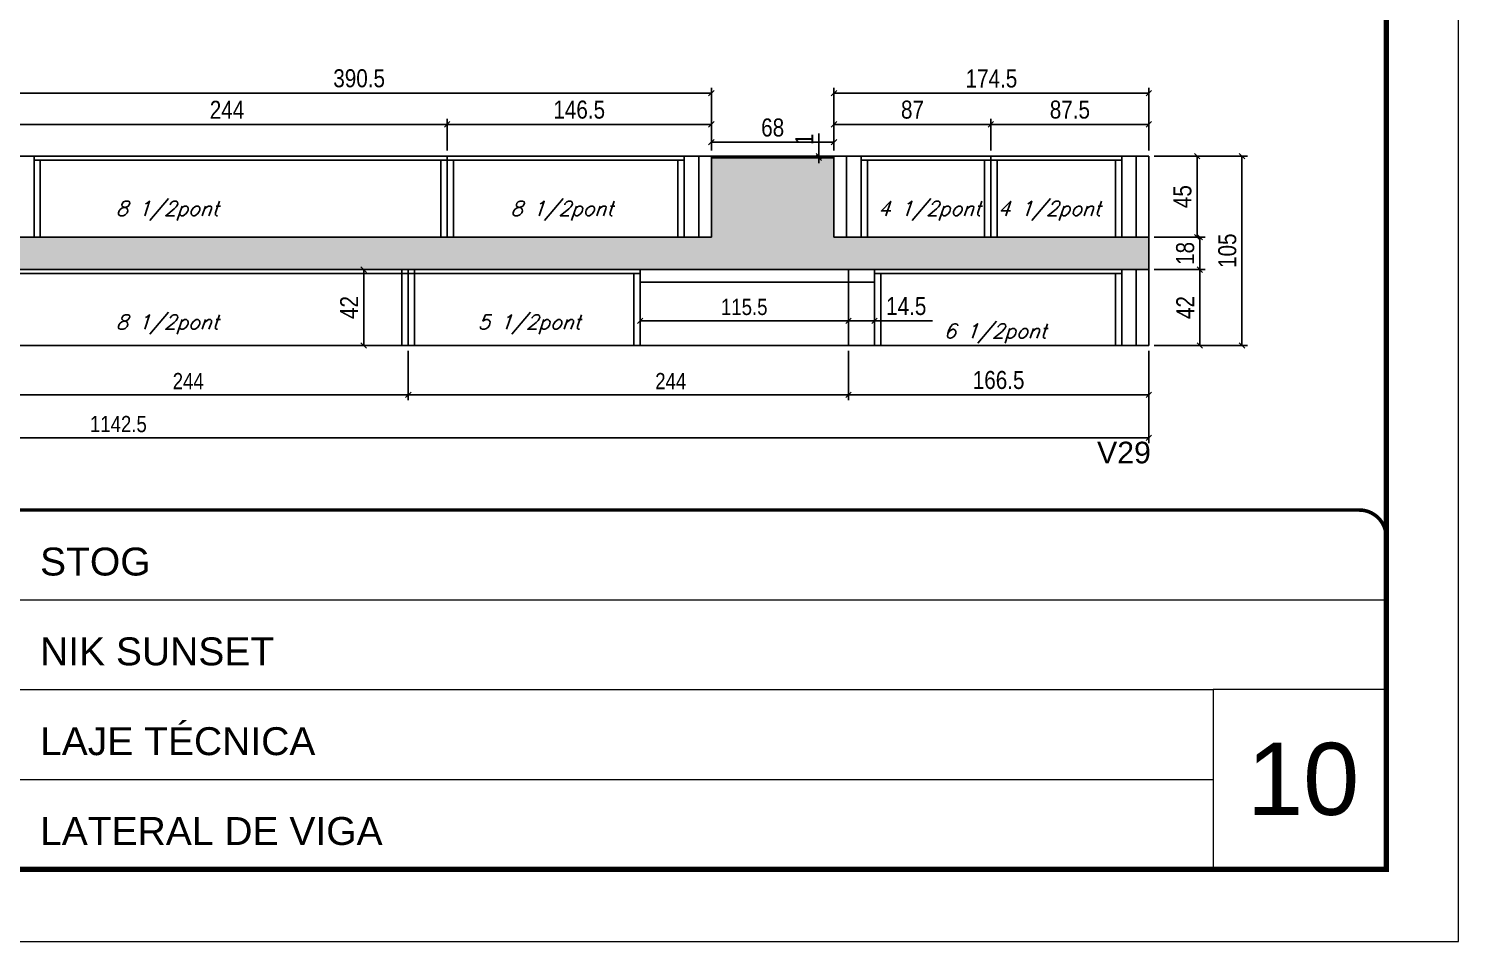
# Model space of a CAD drawing. Extents: x -10448 to -1189, y -11772 to 17235.
# Drawn here: x -8157 to -7365, y 13497 to 14003 of the extents above; entities that cross this region are included whole.
import ezdxf

# ---------------------------------------------------------------- set-up
doc = ezdxf.new("R2010")
doc.units = 0
doc.linetypes.add('CONTINUO', pattern=[0])
doc.linetypes.add('DASHED', pattern=[0.75, 0.5, -0.25])
for name, color, linetype in [('5', 5, 'Continuous'), ('COTA', 241, 'Continuous'), ('Painéis', 200, 'Continuous'), ('SARR_2.2x7', 40, 'Continuous'), ('SARR_3.5x7', 81, 'Continuous'), ('texto', 7, 'Continuous')]:
    doc.layers.add(name, color=color, linetype=linetype)
for name, color, linetype, lineweight in [('CARIMBO', 255, 'Continuous', 9), ('Folhas', 255, 'Continuous', 9), ('SARRAFO DE PRESSAO', 251, 'DASHED', 9)]:
    doc.layers.add(name, color=color, linetype=linetype, lineweight=lineweight)
doc.styles.add('ARIAL', font='arial.ttf')
doc.styles.add('COTA TECNICA', font='techl___.ttf', dxfattribs={"height": 10})
doc.styles.add('COTA TECNICA-50', font='techl___.ttf', dxfattribs={"height": 9})
doc.styles.add('Romans', font='romans.shx')
doc.styles.get("Standard").update_dxf_attribs({"font": 'arial.ttf'})
doc.dimstyles.new('COTA PAINEL-50', dxfattribs={"dimtxt": 9, "dimasz": 3, "dimexe": 3, "dimexo": 3, "dimgap": 3, "dimtad": 1, "dimdec": 1, "dimzin": 12, "dimdsep": 46, "dimtxsty": 'COTA TECNICA-50', "dimblk1": 'OBLIQUE', "dimblk2": 'OBLIQUE', "dimsah": 1, "dimcen": 0.9, "dimclrd": 4, "dimclre": 4, "dimclrt": 240, "dimadec": 1, "dimazin": 3, "dimtfac": 1, "dimtdec": 1, "dimtmove": 0, "dimatfit": 3, "dimfxl": 1, "dimtolj": 1, "dimtzin": 12, "dimarcsym": 0})
doc.dimstyles.new('PAINEL', dxfattribs={"dimtxt": 10, "dimasz": 3, "dimexe": 3, "dimexo": 3, "dimgap": 3, "dimtad": 1, "dimdec": 1, "dimzin": 12, "dimdsep": 46, "dimtxsty": 'COTA TECNICA', "dimblk1": 'OBLIQUE', "dimblk2": 'OBLIQUE', "dimsah": 1, "dimcen": 0.9, "dimclrd": 4, "dimclre": 4, "dimclrt": 240, "dimadec": 1, "dimazin": 3, "dimtfac": 1, "dimtdec": 1, "dimtmove": 0, "dimatfit": 3, "dimfxl": 1, "dimtolj": 1, "dimtzin": 12, "dimarcsym": 0})

# ---------------------------------------------------------------- blocks, each defined once
blk = doc.blocks.new('9999999999')
at = {"color": 30, "linetype": 'CONTINUO'}
for p, q in [((98564.56, 34379.64), (99583.98, 34379.64)), ((98564.56, 34329.83), (99487.98, 34329.83)), ((99583.98, 34329.83), (99487.98, 34329.83)), ((99487.98, 34329.83), (99487.98, 34230.21)), ((98564.56, 34280.02), (99487.98, 34280.02))]:
    blk.add_line(p, q, dxfattribs=at)
at = {"color": 30, "linetype": 'CONTINUO', "const_width": 2}
blk.add_lwpolyline([(99583.98, 34230.21), (99583.98, 34414.45, 0.414214), (99568.98, 34429.45), (98228.98, 34429.45, 0.414214), (98213.98, 34414.45), (98213.98, 34245.21, 0.414214), (98228.98, 34230.21), (99583.98, 34230.21)], format="xyb", dxfattribs=at)
at = {"layer": 'Folhas'}
blk.add_lwpolyline([(98138.98, 34190.21), (99623.98, 34190.21), (99623.98, 35240.21), (98138.98, 35240.21)], close=True, dxfattribs=at)
at = {"layer": 'Folhas', "color": 30, "const_width": 3}
blk.add_lwpolyline([(98213.98, 34230.21), (99583.98, 34230.21), (99583.98, 35200.21), (98213.98, 35200.21)], close=True, dxfattribs=at)
at = {"color": 7, "linetype": 'Continuous', "ltscale": 5, "style": 'ARIAL'}
for s, height, p in [('STOG', 15.483, (98837.68, 34393.13)), ('NIK SUNSET', 15.483, (98837.68, 34343.32)), ('LAJE TÉCNICA', 15.4829, (98837.68, 34293.51)), ('LATERAL DE VIGA', 15.4829, (98837.68, 34243.7))]:
    blk.add_text(s, height=height, dxfattribs=at).set_placement(p)
blk = doc.blocks.new('_Oblique')
at = {"color": 0, "linetype": 'ByBlock', "lineweight": -2}
blk.add_line((-0.5, -0.5), (0.5, 0.5), dxfattribs=at)
blk = doc.blocks.new('*D173')
at = {"layer": 'COTA', "color": 4, "linetype": 'ByBlock', "lineweight": -2, "transparency": 16777216}
for p, q in [((-7533.4, 13869.62), (-7505.13, 13869.62)), ((-7508.13, 13869.62), (-7508.13, 13827.62)), ((-7533.4, 13827.62), (-7505.13, 13827.62))]:
    blk.add_line(p, q, dxfattribs=at)
at = {"layer": 'Defpoints', "color": 0, "linetype": 'ByBlock', "transparency": 16777216}
for p in [(-7536.4, 13869.62), (-7536.4, 13827.62), (-7508.13, 13827.62)]:
    blk.add_point(p, dxfattribs=at)
at = {"layer": 'COTA', "color": 4, "linetype": 'ByBlock', "lineweight": -2, "transparency": 16777216, "xscale": 3, "yscale": 3, "zscale": 3}
for p, rotation in [((-7508.13, 13869.62), 90), ((-7508.13, 13827.62), 270)]:
    blk.add_blockref('_Oblique', p, dxfattribs=dict(at, rotation=rotation))
at = {"layer": 'COTA', "color": 240, "linetype": 'ByBlock', "transparency": 16777216, "insert": (-7516.2, 13848.62), "char_height": 10, "attachment_point": 5, "rotation": 90, "style": 'COTA TECNICA'}
blk.add_mtext('\\A1;42', dxfattribs=at)
blk = doc.blocks.new('*D174')
at = {"layer": 'COTA', "color": 4, "linetype": 'ByBlock', "lineweight": -2, "transparency": 16777216}
for p, q in [((-7533.4, 13887.62), (-7505.13, 13887.62)), ((-7508.13, 13869.62), (-7508.13, 13887.62)), ((-7533.4, 13869.62), (-7505.13, 13869.62))]:
    blk.add_line(p, q, dxfattribs=at)
at = {"layer": 'Defpoints', "color": 0, "linetype": 'ByBlock', "transparency": 16777216}
for p in [(-7536.4, 13887.62), (-7508.13, 13887.62), (-7536.4, 13869.62)]:
    blk.add_point(p, dxfattribs=at)
at = {"layer": 'COTA', "color": 4, "linetype": 'ByBlock', "lineweight": -2, "transparency": 16777216, "xscale": 3, "yscale": 3, "zscale": 3}
for p, rotation in [((-7508.13, 13887.62), 90), ((-7508.13, 13869.62), 270)]:
    blk.add_blockref('_Oblique', p, dxfattribs=dict(at, rotation=rotation))
at = {"layer": 'COTA', "color": 240, "linetype": 'ByBlock', "transparency": 16777216, "insert": (-7516.22, 13878.62), "char_height": 10, "attachment_point": 5, "rotation": 90, "style": 'COTA TECNICA'}
blk.add_mtext('\\A1;18', dxfattribs=at)
blk = doc.blocks.new('*D175')
at = {"layer": 'COTA', "color": 4, "linetype": 'ByBlock', "lineweight": -2, "transparency": 16777216}
for p, q in [((-7533.4, 13932.62), (-7481.76, 13932.62)), ((-7484.76, 13932.62), (-7484.76, 13827.62)), ((-7533.4, 13827.62), (-7481.76, 13827.62))]:
    blk.add_line(p, q, dxfattribs=at)
at = {"layer": 'Defpoints', "color": 0, "linetype": 'ByBlock', "transparency": 16777216}
for p in [(-7536.4, 13932.62), (-7536.4, 13827.62), (-7484.76, 13827.62)]:
    blk.add_point(p, dxfattribs=at)
at = {"layer": 'COTA', "color": 4, "linetype": 'ByBlock', "lineweight": -2, "transparency": 16777216, "xscale": 3, "yscale": 3, "zscale": 3}
for p, rotation in [((-7484.76, 13932.62), 90), ((-7484.76, 13827.62), 270)]:
    blk.add_blockref('_Oblique', p, dxfattribs=dict(at, rotation=rotation))
at = {"layer": 'COTA', "color": 240, "linetype": 'ByBlock', "transparency": 16777216, "insert": (-7492.87, 13880.12), "char_height": 10, "attachment_point": 5, "rotation": 90, "style": 'COTA TECNICA'}
blk.add_mtext('\\A1;105', dxfattribs=at)
blk = doc.blocks.new('*D176')
at = {"layer": 'COTA', "color": 4, "linetype": 'ByBlock', "lineweight": -2, "transparency": 16777216}
for p, q in [((-8190.94, 13824.62), (-8190.94, 13797.26)), ((-7946.94, 13824.62), (-7946.94, 13797.26)), ((-7946.94, 13800.26), (-8190.94, 13800.26))]:
    blk.add_line(p, q, dxfattribs=at)
at = {"layer": 'Defpoints', "color": 0, "linetype": 'ByBlock', "transparency": 16777216}
for p in [(-8190.94, 13827.62), (-7946.94, 13827.62), (-8190.94, 13800.26)]:
    blk.add_point(p, dxfattribs=at)
at = {"layer": 'COTA', "color": 4, "linetype": 'ByBlock', "lineweight": -2, "transparency": 16777216, "xscale": 3, "yscale": 3, "zscale": 3, "rotation": 180}
blk.add_blockref('_Oblique', (-8190.94, 13800.26), dxfattribs=at)
at = {"layer": 'COTA', "color": 4, "linetype": 'ByBlock', "lineweight": -2, "transparency": 16777216, "xscale": 3, "yscale": 3, "zscale": 3}
blk.add_blockref('_Oblique', (-7946.94, 13800.26), dxfattribs=at)
at = {"layer": 'COTA', "color": 240, "linetype": 'ByBlock', "transparency": 16777216, "insert": (-8068.94, 13807.82), "char_height": 9, "attachment_point": 5, "style": 'COTA TECNICA-50'}
blk.add_mtext('\\A1;244', dxfattribs=at)
blk = doc.blocks.new('*D177')
at = {"layer": 'COTA', "color": 4, "linetype": 'ByBlock', "lineweight": -2, "transparency": 16777216}
for p, q in [((-7946.94, 13824.62), (-7946.94, 13797.26)), ((-7702.94, 13824.62), (-7702.94, 13797.26)), ((-7946.94, 13800.26), (-7702.94, 13800.26))]:
    blk.add_line(p, q, dxfattribs=at)
at = {"layer": 'Defpoints', "color": 0, "linetype": 'ByBlock', "transparency": 16777216}
for p in [(-7946.94, 13827.62), (-7702.94, 13827.62), (-7702.94, 13800.26)]:
    blk.add_point(p, dxfattribs=at)
at = {"layer": 'COTA', "color": 4, "linetype": 'ByBlock', "lineweight": -2, "transparency": 16777216, "xscale": 3, "yscale": 3, "zscale": 3, "rotation": 180}
blk.add_blockref('_Oblique', (-7946.94, 13800.26), dxfattribs=at)
at = {"layer": 'COTA', "color": 4, "linetype": 'ByBlock', "lineweight": -2, "transparency": 16777216, "xscale": 3, "yscale": 3, "zscale": 3}
blk.add_blockref('_Oblique', (-7702.94, 13800.26), dxfattribs=at)
at = {"layer": 'COTA', "color": 240, "linetype": 'ByBlock', "transparency": 16777216, "insert": (-7801.44, 13807.82), "char_height": 9, "attachment_point": 5, "style": 'COTA TECNICA-50'}
blk.add_mtext('\\A1;244', dxfattribs=at)
blk = doc.blocks.new('*D184')
at = {"layer": 'COTA', "color": 4, "linetype": 'ByBlock', "lineweight": -2, "transparency": 16777216}
for p, q in [((-7536.4, 13824.62), (-7536.4, 13773.33)), ((-8678.94, 13820.62), (-8678.94, 13773.33)), ((-7536.4, 13776.33), (-8678.94, 13776.33))]:
    blk.add_line(p, q, dxfattribs=at)
at = {"layer": 'Defpoints', "color": 0, "linetype": 'ByBlock', "transparency": 16777216}
for p in [(-7536.4, 13827.62), (-8678.94, 13823.62), (-8678.94, 13776.33)]:
    blk.add_point(p, dxfattribs=at)
at = {"layer": 'COTA', "color": 4, "linetype": 'ByBlock', "lineweight": -2, "transparency": 16777216, "xscale": 3, "yscale": 3, "zscale": 3, "rotation": 180}
blk.add_blockref('_Oblique', (-8678.94, 13776.33), dxfattribs=at)
at = {"layer": 'COTA', "color": 4, "linetype": 'ByBlock', "lineweight": -2, "transparency": 16777216, "xscale": 3, "yscale": 3, "zscale": 3}
blk.add_blockref('_Oblique', (-7536.4, 13776.33), dxfattribs=at)
at = {"layer": 'COTA', "color": 240, "linetype": 'ByBlock', "transparency": 16777216, "insert": (-8107.67, 13783.93), "char_height": 9, "attachment_point": 5, "style": 'COTA TECNICA-50'}
blk.add_mtext('\\A1;1142.5', dxfattribs=at)
blk = doc.blocks.new('*D197')
at = {"layer": 'COTA', "color": 4, "linetype": 'ByBlock', "lineweight": -2, "transparency": 16777216}
for p, q in [((-7818.44, 13843.62), (-7818.44, 13838.3)), ((-7702.94, 13841.3), (-7818.44, 13841.3)), ((-7702.94, 13845.62), (-7702.94, 13838.3))]:
    blk.add_line(p, q, dxfattribs=at)
at = {"layer": 'Defpoints', "color": 0, "linetype": 'ByBlock', "transparency": 16777216}
for p in [(-7702.94, 13848.62), (-7818.44, 13846.62), (-7818.44, 13841.3)]:
    blk.add_point(p, dxfattribs=at)
at = {"layer": 'COTA', "color": 4, "linetype": 'ByBlock', "lineweight": -2, "transparency": 16777216, "xscale": 3, "yscale": 3, "zscale": 3, "rotation": 180}
blk.add_blockref('_Oblique', (-7818.44, 13841.3), dxfattribs=at)
at = {"layer": 'COTA', "color": 4, "linetype": 'ByBlock', "lineweight": -2, "transparency": 16777216, "xscale": 3, "yscale": 3, "zscale": 3}
blk.add_blockref('_Oblique', (-7702.94, 13841.3), dxfattribs=at)
at = {"layer": 'COTA', "color": 240, "linetype": 'ByBlock', "transparency": 16777216, "insert": (-7760.69, 13848.9), "char_height": 9, "attachment_point": 5, "style": 'COTA TECNICA-50'}
blk.add_mtext('\\A1;115.5', dxfattribs=at)
blk = doc.blocks.new('*D205')
at = {"layer": 'COTA', "color": 4, "lineweight": -2, "transparency": 16777216}
for p, q in [((-7533.4, 13932.62), (-7506.63, 13932.62)), ((-7509.63, 13887.62), (-7509.63, 13932.62)), ((-7533.4, 13887.62), (-7506.63, 13887.62))]:
    blk.add_line(p, q, dxfattribs=at)
at = {"layer": 'Defpoints', "color": 0, "transparency": 16777216}
for p in [(-7536.4, 13932.62), (-7509.63, 13932.62), (-7536.4, 13887.62)]:
    blk.add_point(p, dxfattribs=at)
at = {"layer": 'COTA', "color": 4, "lineweight": -2, "transparency": 16777216, "xscale": 3, "yscale": 3, "zscale": 3}
for p, rotation in [((-7509.63, 13932.62), 90), ((-7509.63, 13887.62), 270)]:
    blk.add_blockref('_Oblique', p, dxfattribs=dict(at, rotation=rotation))
at = {"layer": 'COTA', "color": 240, "transparency": 16777216, "insert": (-7517.73, 13910.12), "char_height": 10, "attachment_point": 5, "rotation": 90, "style": 'COTA TECNICA'}
blk.add_mtext('\\A1;45', dxfattribs=at)
blk = doc.blocks.new('*D201')
at = {"layer": 'COTA', "color": 4, "lineweight": -2, "transparency": 16777216}
for p, q in [((-7949.94, 13869.62), (-7974.67, 13869.62)), ((-7971.67, 13869.62), (-7971.67, 13827.62)), ((-7949.94, 13827.62), (-7974.67, 13827.62))]:
    blk.add_line(p, q, dxfattribs=at)
at = {"layer": 'Defpoints', "color": 0, "transparency": 16777216}
for p in [(-7946.94, 13869.62), (-7971.67, 13827.62), (-7946.94, 13827.62)]:
    blk.add_point(p, dxfattribs=at)
at = {"layer": 'COTA', "color": 4, "lineweight": -2, "transparency": 16777216, "xscale": 3, "yscale": 3, "zscale": 3}
for p, rotation in [((-7971.67, 13869.62), 90), ((-7971.67, 13827.62), 270)]:
    blk.add_blockref('_Oblique', p, dxfattribs=dict(at, rotation=rotation))
at = {"layer": 'COTA', "color": 240, "transparency": 16777216, "insert": (-7979.74, 13848.62), "char_height": 10, "attachment_point": 5, "rotation": 90, "style": 'COTA TECNICA'}
blk.add_mtext('\\A1;42', dxfattribs=at)
blk = doc.blocks.new('*D202')
at = {"layer": 'COTA', "color": 4, "lineweight": -2, "transparency": 16777216}
for p, q in [((-7710.94, 13935.62), (-7710.94, 13953.2)), ((-7623.94, 13935.62), (-7623.94, 13953.2)), ((-7623.94, 13950.2), (-7710.94, 13950.2))]:
    blk.add_line(p, q, dxfattribs=at)
at = {"layer": 'Defpoints', "color": 0, "transparency": 16777216}
for p in [(-7710.94, 13950.2), (-7710.94, 13932.62), (-7623.94, 13932.62)]:
    blk.add_point(p, dxfattribs=at)
at = {"layer": 'COTA', "color": 4, "lineweight": -2, "transparency": 16777216, "xscale": 3, "yscale": 3, "zscale": 3, "rotation": 180}
blk.add_blockref('_Oblique', (-7710.94, 13950.2), dxfattribs=at)
at = {"layer": 'COTA', "color": 4, "lineweight": -2, "transparency": 16777216, "xscale": 3, "yscale": 3, "zscale": 3}
blk.add_blockref('_Oblique', (-7623.94, 13950.2), dxfattribs=at)
at = {"layer": 'COTA', "color": 240, "transparency": 16777216, "insert": (-7667.44, 13958.3), "char_height": 10, "attachment_point": 5, "style": 'COTA TECNICA'}
blk.add_mtext('\\A1;87', dxfattribs=at)
blk = doc.blocks.new('*D207')
at = {"layer": 'COTA', "color": 4, "lineweight": -2, "transparency": 16777216}
for p, q in [((-7925.44, 13935.62), (-7925.44, 13953.2)), ((-7778.94, 13935.62), (-7778.94, 13953.2)), ((-7778.94, 13950.2), (-7925.44, 13950.2))]:
    blk.add_line(p, q, dxfattribs=at)
at = {"layer": 'Defpoints', "color": 0, "transparency": 16777216}
for p in [(-7925.44, 13950.2), (-7925.44, 13932.62), (-7778.94, 13932.62)]:
    blk.add_point(p, dxfattribs=at)
at = {"layer": 'COTA', "color": 4, "lineweight": -2, "transparency": 16777216, "xscale": 3, "yscale": 3, "zscale": 3, "rotation": 180}
blk.add_blockref('_Oblique', (-7925.44, 13950.2), dxfattribs=at)
at = {"layer": 'COTA', "color": 4, "lineweight": -2, "transparency": 16777216, "xscale": 3, "yscale": 3, "zscale": 3}
blk.add_blockref('_Oblique', (-7778.94, 13950.2), dxfattribs=at)
at = {"layer": 'COTA', "color": 240, "transparency": 16777216, "insert": (-7852.19, 13958.31), "char_height": 10, "attachment_point": 5, "style": 'COTA TECNICA'}
blk.add_mtext('\\A1;146.5', dxfattribs=at)
blk = doc.blocks.new('*D208')
at = {"layer": 'COTA', "color": 4, "lineweight": -2, "transparency": 16777216}
for p, q in [((-8169.44, 13935.62), (-8169.44, 13953.2)), ((-7925.44, 13935.62), (-7925.44, 13953.2)), ((-7925.44, 13950.2), (-8169.44, 13950.2))]:
    blk.add_line(p, q, dxfattribs=at)
at = {"layer": 'Defpoints', "color": 0, "transparency": 16777216}
for p in [(-8169.44, 13950.2), (-8169.44, 13932.62), (-7925.44, 13932.62)]:
    blk.add_point(p, dxfattribs=at)
at = {"layer": 'COTA', "color": 4, "lineweight": -2, "transparency": 16777216, "xscale": 3, "yscale": 3, "zscale": 3, "rotation": 180}
blk.add_blockref('_Oblique', (-8169.44, 13950.2), dxfattribs=at)
at = {"layer": 'COTA', "color": 4, "lineweight": -2, "transparency": 16777216, "xscale": 3, "yscale": 3, "zscale": 3}
blk.add_blockref('_Oblique', (-7925.44, 13950.2), dxfattribs=at)
at = {"layer": 'COTA', "color": 240, "transparency": 16777216, "insert": (-8047.44, 13958.27), "char_height": 10, "attachment_point": 5, "style": 'COTA TECNICA'}
blk.add_mtext('\\A1;244', dxfattribs=at)
blk = doc.blocks.new('*D211')
at = {"layer": 'COTA', "color": 4, "lineweight": -2, "transparency": 16777216}
for p, q in [((-7702.94, 13859.62), (-7702.94, 13838.3)), ((-7688.44, 13859.62), (-7688.44, 13838.3)), ((-7702.94, 13841.3), (-7688.44, 13841.3)), ((-7688.44, 13841.3), (-7656.34, 13841.3))]:
    blk.add_line(p, q, dxfattribs=at)
at = {"layer": 'Defpoints', "color": 0, "transparency": 16777216}
for p in [(-7702.94, 13862.62), (-7688.44, 13862.62), (-7688.44, 13841.3)]:
    blk.add_point(p, dxfattribs=at)
at = {"layer": 'COTA', "color": 4, "lineweight": -2, "transparency": 16777216, "xscale": 3, "yscale": 3, "zscale": 3, "rotation": 180}
blk.add_blockref('_Oblique', (-7702.94, 13841.3), dxfattribs=at)
at = {"layer": 'COTA', "color": 4, "lineweight": -2, "transparency": 16777216, "xscale": 3, "yscale": 3, "zscale": 3}
blk.add_blockref('_Oblique', (-7688.44, 13841.3), dxfattribs=at)
at = {"layer": 'COTA', "color": 240, "transparency": 16777216, "insert": (-7670.89, 13849.41), "char_height": 10, "attachment_point": 5, "style": 'COTA TECNICA'}
blk.add_mtext('\\A1;14.5', dxfattribs=at)
blk = doc.blocks.new('*D212')
at = {"layer": 'COTA', "color": 4, "lineweight": -2, "transparency": 16777216}
for p, q in [((-7702.94, 13824.62), (-7702.94, 13797.26)), ((-7536.4, 13824.62), (-7536.4, 13797.26)), ((-7702.94, 13800.26), (-7536.4, 13800.26))]:
    blk.add_line(p, q, dxfattribs=at)
at = {"layer": 'Defpoints', "color": 0, "transparency": 16777216}
for p in [(-7702.94, 13827.62), (-7536.4, 13827.62), (-7536.4, 13800.26)]:
    blk.add_point(p, dxfattribs=at)
at = {"layer": 'COTA', "color": 4, "lineweight": -2, "transparency": 16777216, "xscale": 3, "yscale": 3, "zscale": 3, "rotation": 180}
blk.add_blockref('_Oblique', (-7702.94, 13800.26), dxfattribs=at)
at = {"layer": 'COTA', "color": 4, "lineweight": -2, "transparency": 16777216, "xscale": 3, "yscale": 3, "zscale": 3}
blk.add_blockref('_Oblique', (-7536.4, 13800.26), dxfattribs=at)
at = {"layer": 'COTA', "color": 240, "transparency": 16777216, "insert": (-7619.67, 13808.37), "char_height": 10, "attachment_point": 5, "style": 'COTA TECNICA'}
blk.add_mtext('\\A1;166.5', dxfattribs=at)
blk = doc.blocks.new('*D220')
at = {"layer": 'COTA', "color": 4, "lineweight": -2, "transparency": 16777216}
for p, q in [((-8169.44, 13935.62), (-8169.44, 13970.44)), ((-8169.44, 13967.44), (-7778.94, 13967.44)), ((-7778.94, 13935.62), (-7778.94, 13970.44))]:
    blk.add_line(p, q, dxfattribs=at)
at = {"layer": 'Defpoints', "color": 0, "transparency": 16777216}
for p in [(-7778.94, 13967.44), (-8169.44, 13932.62), (-7778.94, 13932.62)]:
    blk.add_point(p, dxfattribs=at)
at = {"layer": 'COTA', "color": 4, "lineweight": -2, "transparency": 16777216, "xscale": 3, "yscale": 3, "zscale": 3, "rotation": 180}
blk.add_blockref('_Oblique', (-8169.44, 13967.44), dxfattribs=at)
at = {"layer": 'COTA', "color": 4, "lineweight": -2, "transparency": 16777216, "xscale": 3, "yscale": 3, "zscale": 3}
blk.add_blockref('_Oblique', (-7778.94, 13967.44), dxfattribs=at)
at = {"layer": 'COTA', "color": 240, "transparency": 16777216, "insert": (-7974.19, 13975.69), "char_height": 10, "attachment_point": 5, "style": 'COTA TECNICA'}
blk.add_mtext('\\A1;390.5', dxfattribs=at)
blk = doc.blocks.new('*D221')
at = {"layer": 'COTA', "color": 4, "lineweight": -2, "transparency": 16777216}
for p, q in [((-7710.94, 13935.62), (-7710.94, 13970.44)), ((-7710.94, 13967.44), (-7536.4, 13967.44)), ((-7536.4, 13935.62), (-7536.4, 13970.44))]:
    blk.add_line(p, q, dxfattribs=at)
at = {"layer": 'Defpoints', "color": 0, "transparency": 16777216}
for p in [(-7536.4, 13967.44), (-7710.94, 13932.62), (-7536.4, 13932.62)]:
    blk.add_point(p, dxfattribs=at)
at = {"layer": 'COTA', "color": 4, "lineweight": -2, "transparency": 16777216, "xscale": 3, "yscale": 3, "zscale": 3, "rotation": 180}
blk.add_blockref('_Oblique', (-7710.94, 13967.44), dxfattribs=at)
at = {"layer": 'COTA', "color": 4, "lineweight": -2, "transparency": 16777216, "xscale": 3, "yscale": 3, "zscale": 3}
blk.add_blockref('_Oblique', (-7536.4, 13967.44), dxfattribs=at)
at = {"layer": 'COTA', "color": 240, "transparency": 16777216, "insert": (-7623.67, 13975.55), "char_height": 10, "attachment_point": 5, "style": 'COTA TECNICA'}
blk.add_mtext('\\A1;174.5', dxfattribs=at)
blk = doc.blocks.new('*D222')
at = {"layer": 'COTA', "color": 4, "lineweight": -2, "transparency": 16777216}
for p, q in [((-7623.94, 13935.62), (-7623.94, 13953.2)), ((-7536.4, 13935.62), (-7536.4, 13953.2)), ((-7623.94, 13950.2), (-7536.4, 13950.2))]:
    blk.add_line(p, q, dxfattribs=at)
at = {"layer": 'Defpoints', "color": 0, "transparency": 16777216}
for p in [(-7536.4, 13950.2), (-7623.94, 13932.62), (-7536.4, 13932.62)]:
    blk.add_point(p, dxfattribs=at)
at = {"layer": 'COTA', "color": 4, "lineweight": -2, "transparency": 16777216, "xscale": 3, "yscale": 3, "zscale": 3, "rotation": 180}
blk.add_blockref('_Oblique', (-7623.94, 13950.2), dxfattribs=at)
at = {"layer": 'COTA', "color": 4, "lineweight": -2, "transparency": 16777216, "xscale": 3, "yscale": 3, "zscale": 3}
blk.add_blockref('_Oblique', (-7536.4, 13950.2), dxfattribs=at)
at = {"layer": 'COTA', "color": 240, "transparency": 16777216, "insert": (-7580.17, 13958.33), "char_height": 10, "attachment_point": 5, "style": 'COTA TECNICA'}
blk.add_mtext('\\A1;87.5', dxfattribs=at)
blk = doc.blocks.new('*D223')
at = {"layer": 'COTA', "color": 4, "lineweight": -2, "transparency": 16777216}
for p, q in [((-7778.94, 13935.62), (-7778.94, 13943.26)), ((-7710.94, 13935.62), (-7710.94, 13943.26)), ((-7778.94, 13940.26), (-7710.94, 13940.26))]:
    blk.add_line(p, q, dxfattribs=at)
at = {"layer": 'Defpoints', "color": 0, "transparency": 16777216}
for p in [(-7710.94, 13940.26), (-7778.94, 13932.62), (-7710.94, 13932.62)]:
    blk.add_point(p, dxfattribs=at)
at = {"layer": 'COTA', "color": 4, "lineweight": -2, "transparency": 16777216, "xscale": 3, "yscale": 3, "zscale": 3, "rotation": 180}
blk.add_blockref('_Oblique', (-7778.94, 13940.26), dxfattribs=at)
at = {"layer": 'COTA', "color": 4, "lineweight": -2, "transparency": 16777216, "xscale": 3, "yscale": 3, "zscale": 3}
blk.add_blockref('_Oblique', (-7710.94, 13940.26), dxfattribs=at)
at = {"layer": 'COTA', "color": 240, "transparency": 16777216, "insert": (-7744.94, 13948.39), "char_height": 10, "attachment_point": 5, "style": 'COTA TECNICA'}
blk.add_mtext('\\A1;68', dxfattribs=at)
blk = doc.blocks.new('*D224')
at = {"layer": 'COTA', "color": 4, "lineweight": -2, "transparency": 16777216}
for p, q in [((-7719.4, 13932.62), (-7719.4, 13945.2)), ((-7713.94, 13932.62), (-7722.4, 13932.62)), ((-7713.94, 13931.62), (-7722.4, 13931.62)), ((-7719.4, 13931.62), (-7719.4, 13932.62)), ((-7719.4, 13931.62), (-7719.4, 13928.62))]:
    blk.add_line(p, q, dxfattribs=at)
at = {"layer": 'Defpoints', "color": 0, "transparency": 16777216}
for p in [(-7719.4, 13932.62), (-7710.94, 13932.62), (-7710.94, 13931.62)]:
    blk.add_point(p, dxfattribs=at)
at = {"layer": 'COTA', "color": 4, "lineweight": -2, "transparency": 16777216, "xscale": 3, "yscale": 3, "zscale": 3}
for p, rotation in [((-7719.4, 13932.62), 270), ((-7719.4, 13931.62), 90)]:
    blk.add_blockref('_Oblique', p, dxfattribs=dict(at, rotation=rotation))
at = {"layer": 'COTA', "color": 240, "transparency": 16777216, "insert": (-7727.46, 13941.91), "char_height": 10, "attachment_point": 5, "rotation": 90, "style": 'COTA TECNICA'}
blk.add_mtext('\\A1;1', dxfattribs=at)

msp = doc.modelspace()

# ---------------------------------------------------------------- hatches: boundary and pattern name
at = {"layer": 'COTA', "linetype": 'ByBlock'}
h = msp.add_hatch(dxfattribs=at)
h.set_pattern_fill('AR-CONC', color=256, scale=0.03)
h.set_pattern_definition([(50, (0, -13.042), (5.4655401, -0.4781726), [0.5715, -6.2865]), (355, (0, -13.042), (-1.0573026, 5.7317054), [0.4572, -5.0292175]), (100.451445, (0.4555, -13.0817), (4.4082374, 5.2535326), [0.4857003, -5.3427073]), (46.1842, (0, -11.518), (8.1323712, -1.2612698), [0.85725, -9.42975]), (96.63556, (0.678, -11.623), (7.122124, 7.4227837), [0.7285507, -8.0140682]), (351.18415, (0, -11.518), (7.122124, 7.4227837), [0.685799, -7.543792]), (21, (0.762, -11.899), (4.5484317, -3.067956), [0.5715, -6.2865]), (326, (0.762, -11.899), (1.8540609, 5.525639), [0.4572, -5.0292]), (71.451445, (1.141, -12.1545), (6.4024926, 2.457683), [0.4857003, -5.3426981]), (37.5, (0, -13.0419), (0.0926581, 2.53665117), [0, -4.96824, 0, -5.1054, 0, -5.04825]), (7.5, (0, -13.042), (2.00458988, 3.00541724), [0, -2.91084, 0, -4.85394, 0, -1.92405]), (327.5, (-1.6993, -13.0419), (4.06771786, -0.17186232), [0, -1.905, 0, -5.9436, 0, -7.8867]), (317.5, (-2.4613, -13.042), (4.44387544, 0.7627947), [0, -2.4765, 0, -3.94716, 0, -5.6007])])
h.paths.add_polyline_path([(-7702.94, 13869.62), (-7536.4, 13869.62), (-7536.4, 13887.62), (-7710.94, 13887.62), (-7710.94, 13931.62), (-7778.94, 13931.62), (-7778.94, 13887.62), (-8169.44, 13887.62), (-8169.44, 13931.62), (-8237.44, 13931.62), (-8237.44, 13887.62), (-8656.44, 13887.62), (-8656.44, 13869.62), (-8190.94, 13869.62)])

# ---------------------------------------------------------------- linework, layer by layer
msp.add_line((-7536.4, 13887.62), (-7536.4, 13869.62), dxfattribs=at)
at = {"layer": 'Painéis'}
for p, q in [((-8169.44, 13932.62), (-7778.94, 13932.62)), ((-7778.94, 13887.62), (-7778.94, 13932.62)), ((-7778.94, 13932.62), (-7710.94, 13932.62)), ((-7778.94, 13931.62), (-7710.94, 13931.62)), ((-7710.94, 13932.62), (-7536.4, 13932.62)), ((-7536.4, 13887.62), (-7536.4, 13932.62)), ((-8169.44, 13887.62), (-7778.94, 13887.62)), ((-7710.94, 13887.62), (-7536.4, 13887.62))]:
    msp.add_line(p, q, dxfattribs=at)
at = {"layer": 'Painéis', "linetype": 'Continuous'}
for p, q in [((-7925.44, 13932.62), (-7925.44, 13887.62)), ((-7710.94, 13932.62), (-7710.94, 13887.62)), ((-7623.94, 13932.62), (-7623.94, 13887.62)), ((-7946.94, 13869.62), (-7946.94, 13827.62)), ((-7702.94, 13869.62), (-7702.94, 13827.62)), ((-7702.94, 13827.62), (-8190.94, 13827.62))]:
    msp.add_line(p, q, dxfattribs=at)
at = {"layer": 'Painéis', "linetype": 'ByBlock'}
for p, q in [((-7536.4, 13869.62), (-7702.94, 13869.62)), ((-7702.94, 13827.62), (-7702.94, 13869.62)), ((-7536.4, 13827.62), (-7536.4, 13869.62)), ((-7536.4, 13827.62), (-7702.94, 13827.62))]:
    msp.add_line(p, q, dxfattribs=at)
at = {"layer": 'Painéis', "linetype": 'Continuous'}
msp.add_lwpolyline([(-8678.94, 13869.62), (-8190.94, 13869.62), (-7702.94, 13869.62)], dxfattribs=at)
at = {"layer": 'SARR_2.2x7', "linetype": 'Continuous'}
for p, q in [((-7925.44, 13930.42), (-8154.44, 13930.42)), ((-7793.94, 13930.42), (-7925.44, 13930.42)), ((-7785.94, 13932.62), (-7785.94, 13887.62)), ((-7703.94, 13932.62), (-7703.94, 13887.62)), ((-7695.94, 13930.42), (-7623.94, 13930.42)), ((-7623.94, 13930.42), (-7551.4, 13930.42)), ((-7543.4, 13887.62), (-7543.4, 13932.62)), ((-7946.94, 13867.42), (-8190.94, 13867.42)), ((-7946.94, 13867.42), (-7818.44, 13867.42)), ((-7551.4, 13867.42), (-7688.44, 13867.42)), ((-7543.4, 13827.62), (-7543.4, 13869.62))]:
    msp.add_line(p, q, dxfattribs=at)
for points in [[(-7818.44, 13862.62), (-7702.94, 13862.62)], [(-7702.94, 13862.62), (-7688.44, 13862.62)]]:
    msp.add_lwpolyline(points, dxfattribs=at)
at = {"layer": 'SARR_3.5x7'}
for p, q in [((-8154.44, 13932.62), (-8154.44, 13887.62)), ((-8150.94, 13930.42), (-8150.94, 13887.62)), ((-7928.94, 13930.42), (-7928.94, 13887.62)), ((-7921.94, 13930.42), (-7921.94, 13887.62)), ((-7797.44, 13930.42), (-7797.44, 13887.62)), ((-7793.94, 13932.62), (-7793.94, 13887.62)), ((-7695.94, 13932.62), (-7695.94, 13887.62)), ((-7692.44, 13930.42), (-7692.44, 13887.62)), ((-7627.44, 13930.42), (-7627.44, 13887.62)), ((-7620.44, 13930.42), (-7620.44, 13887.62)), ((-7554.9, 13887.62), (-7554.9, 13930.42)), ((-7551.4, 13887.62), (-7551.4, 13932.62)), ((-7950.44, 13869.62), (-7950.44, 13827.62)), ((-7943.44, 13869.62), (-7943.44, 13827.62)), ((-7821.94, 13867.42), (-7821.94, 13827.62)), ((-7818.44, 13869.62), (-7818.44, 13827.62)), ((-7688.44, 13869.62), (-7688.44, 13827.62)), ((-7684.94, 13867.42), (-7684.94, 13827.62)), ((-7554.9, 13867.42), (-7554.9, 13827.62)), ((-7551.4, 13869.62), (-7551.4, 13827.62)), ((-7684.94, 13827.62), (-7688.44, 13827.62)), ((-7551.4, 13827.62), (-7554.9, 13827.62))]:
    msp.add_line(p, q, dxfattribs=at)

# ---------------------------------------------------------------- block references
at = {"layer": 'SARRAFO DE PRESSAO', "color": 6, "linetype": 'ByBlock'}
msp.add_blockref('9999999999', (-106988.76, -20693.13), dxfattribs=at)

# ---------------------------------------------------------------- texts
at = {"layer": '5', "linetype": 'Continuous'}
msp.add_text('V29', height=12, rotation=359.99996, dxfattribs=at).set_placement((-7565.11, 13762.2))
at = {"layer": 'CARIMBO', "style": 'ARIAL'}
msp.add_text('10', height=40, dxfattribs=at).set_placement((-7481.92, 13567.22))
at = {"layer": 'texto', "color": 2, "char_height": 8, "attachment_point": 5, "style": 'Romans'}
for s, insert in [('{\\Q19;\\C256;8 1/2pont}', (-8080.57, 13902.22)), ('{\\Q19;\\C256;8 1/2pont}', (-7861.81, 13902.22)), ('{\\Q19;\\C256;4 1/2pont}', (-7657.97, 13902.22)), ('{\\Q19;\\C256;4 1/2pont}', (-7591.55, 13902.22)), ('{\\Q19;\\C256;8 1/2pont}', (-8080.57, 13839.22)), ('{\\Q19;\\C256;5 1/2pont}', (-7879.9, 13839.22)), ('{\\Q19;\\C256;6 1/2pont}', (-7621.56, 13834.24))]:
    msp.add_mtext(s, dxfattribs=dict(at, insert=insert))

# ---------------------------------------------------------------- dimensions: what is measured, and where the dimension line sits
at = {"layer": 'COTA'}
for base, p1, p2, picture, middle in [((-7778.94, 13967.44), (-8169.44, 13932.62), (-7778.94, 13932.62), '*D220', (-7974.19, 13975.69)), ((-7536.4, 13967.44), (-7710.94, 13932.62), (-7536.4, 13932.62), '*D221', (-7623.67, 13975.55)), ((-7536.4, 13950.2), (-7623.94, 13932.62), (-7536.4, 13932.62), '*D222', (-7580.17, 13958.33)), ((-7710.94, 13940.26), (-7778.94, 13932.62), (-7710.94, 13932.62), '*D223', (-7744.94, 13948.39)), ((-7688.44, 13841.3), (-7702.94, 13862.62), (-7688.44, 13862.62), '*D211', (-7670.89, 13849.41)), ((-7536.4, 13800.26), (-7702.94, 13827.62), (-7536.4, 13827.62), '*D212', (-7619.67, 13808.37))]:
    dim = msp.add_linear_dim(base=base, p1=p1, p2=p2, dimstyle='PAINEL', dxfattribs=at)
    dim.commit()
    dim.dimension.update_dxf_attribs({"geometry": picture, "text_midpoint": middle})
for base, p1, p2, picture, middle in [((-8169.44, 13950.2), (-7925.44, 13932.62), (-8169.44, 13932.62), '*D208', (-8047.44, 13958.27)), ((-7925.44, 13950.2), (-7778.94, 13932.62), (-7925.44, 13932.62), '*D207', (-7852.19, 13958.31))]:
    dim = msp.add_linear_dim(base=base, p1=p1, p2=p2, angle=180, dimstyle='PAINEL', override={"dimtmove": 1}, dxfattribs=at)
    dim.commit()
    dim.dimension.update_dxf_attribs({"geometry": picture, "text_midpoint": middle})
for base, p1, p2, angle, picture, middle in [((-7710.94, 13950.2), (-7623.94, 13932.62), (-7710.94, 13932.62), 180, '*D202', (-7667.44, 13958.3)), ((-7719.4, 13932.62), (-7710.94, 13931.62), (-7710.94, 13932.62), 90, '*D224', (-7727.46, 13941.91)), ((-7509.63, 13932.62), (-7536.4, 13887.62), (-7536.4, 13932.62), 90, '*D205', (-7517.73, 13910.12)), ((-7971.67, 13827.62), (-7946.94, 13869.62), (-7946.94, 13827.62), 90, '*D201', (-7979.74, 13848.62))]:
    dim = msp.add_linear_dim(base=base, p1=p1, p2=p2, angle=angle, dimstyle='PAINEL', dxfattribs=at)
    dim.commit()
    dim.dimension.update_dxf_attribs({"geometry": picture, "text_midpoint": middle})
at = {"layer": 'COTA', "linetype": 'ByBlock'}
for base, p1, p2, angle, dimstyle, picture, middle in [((-7484.76, 13827.62), (-7536.4, 13932.62), (-7536.4, 13827.62), 90, 'PAINEL', '*D175', (-7492.87, 13880.12)), ((-7508.13, 13827.62), (-7536.4, 13869.62), (-7536.4, 13827.62), 90, 'PAINEL', '*D173', (-7516.2, 13848.62)), ((-7818.44, 13841.3), (-7702.94, 13848.62), (-7818.44, 13846.62), 180, 'COTA PAINEL-50', '*D197', (-7760.69, 13848.9))]:
    dim = msp.add_linear_dim(base=base, p1=p1, p2=p2, angle=angle, dimstyle=dimstyle, dxfattribs=at)
    dim.commit()
    dim.dimension.update_dxf_attribs({"geometry": picture, "text_midpoint": middle})
dim = msp.add_linear_dim(base=(-7508.13, 13887.62), p1=(-7536.4, 13869.62), p2=(-7536.4, 13887.62), angle=90, dimstyle='PAINEL', dxfattribs=at)
dim.commit()
dim.dimension.update_dxf_attribs({"geometry": '*D174', "text_midpoint": (-7508.13, 13878.62), "dimtype": 160})
for base, p1, p2, picture, middle in [((-8678.94, 13776.33), (-7536.4, 13827.62), (-8678.94, 13823.62), '*D184', (-8107.67, 13783.93)), ((-8190.94, 13800.26), (-7946.94, 13827.62), (-8190.94, 13827.62), '*D176', (-8068.94, 13807.82))]:
    dim = msp.add_linear_dim(base=base, p1=p1, p2=p2, angle=180, dimstyle='COTA PAINEL-50', override={"dimarcsym": 1}, dxfattribs=at)
    dim.commit()
    dim.dimension.update_dxf_attribs({"geometry": picture, "text_midpoint": middle})
dim = msp.add_linear_dim(base=(-7702.94, 13800.26), p1=(-7946.94, 13827.62), p2=(-7702.94, 13827.62), angle=180, dimstyle='COTA PAINEL-50', override={"dimarcsym": 1}, dxfattribs=at)
dim.commit()
dim.dimension.update_dxf_attribs({"geometry": '*D177', "text_midpoint": (-7801.44, 13800.26), "dimtype": 160})

doc.saveas('drawing.dxf')
